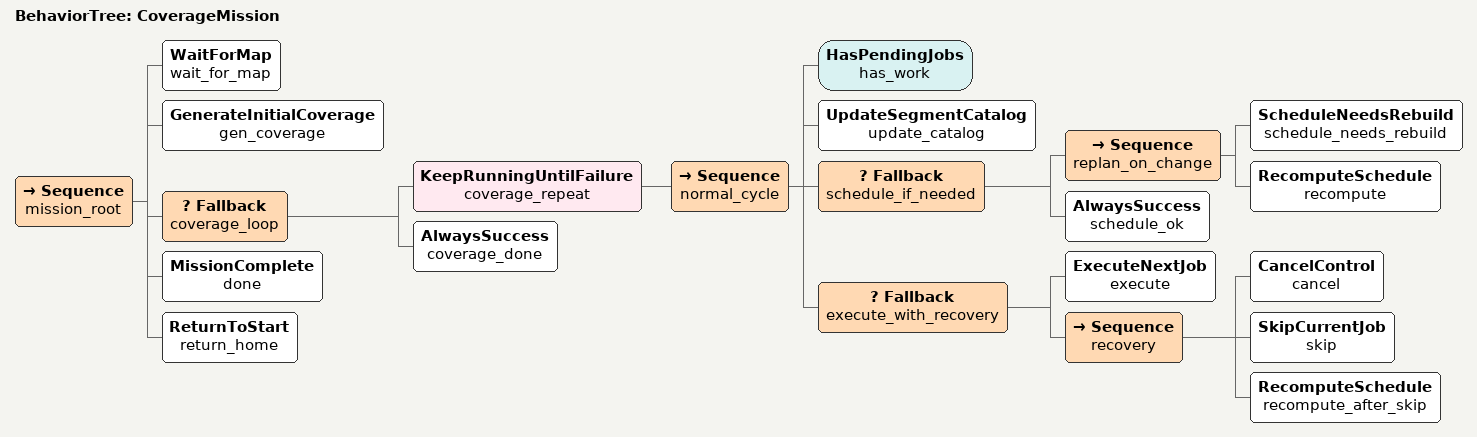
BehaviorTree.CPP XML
<root BTCPP_format="4">
  <BehaviorTree ID="CoverageMission">
    <Sequence name="mission_root">
      <WaitForMap name="wait_for_map"/>
      <GenerateInitialCoverage name="gen_coverage"/>
      <!-- KeepRunningUntilFailure returns FAILURE when HasPendingJobs fails;
           Fallback catches that and returns SUCCESS so MissionComplete runs. -->
      <Fallback name="coverage_loop">
        <KeepRunningUntilFailure name="coverage_repeat">
          <Sequence name="normal_cycle">
            <HasPendingJobs name="has_work"/>
            <UpdateSegmentCatalog name="update_catalog"/>
            <Fallback name="schedule_if_needed">
              <Sequence name="replan_on_change">
                <ScheduleNeedsRebuild name="schedule_needs_rebuild"/>
                <RecomputeSchedule name="recompute"/>
              </Sequence>
              <AlwaysSuccess name="schedule_ok"/>
            </Fallback>
            <Fallback name="execute_with_recovery">
              <ExecuteNextJob name="execute"/>
              <Sequence name="recovery">
                <CancelControl name="cancel"/>
                <SkipCurrentJob name="skip"/>
                <RecomputeSchedule name="recompute_after_skip"/>
              </Sequence>
            </Fallback>
          </Sequence>
        </KeepRunningUntilFailure>
        <AlwaysSuccess name="coverage_done"/>
      </Fallback>
      <MissionComplete name="done"/>
      <ReturnToStart name="return_home"/>
    </Sequence>
  </BehaviorTree>

</root>
